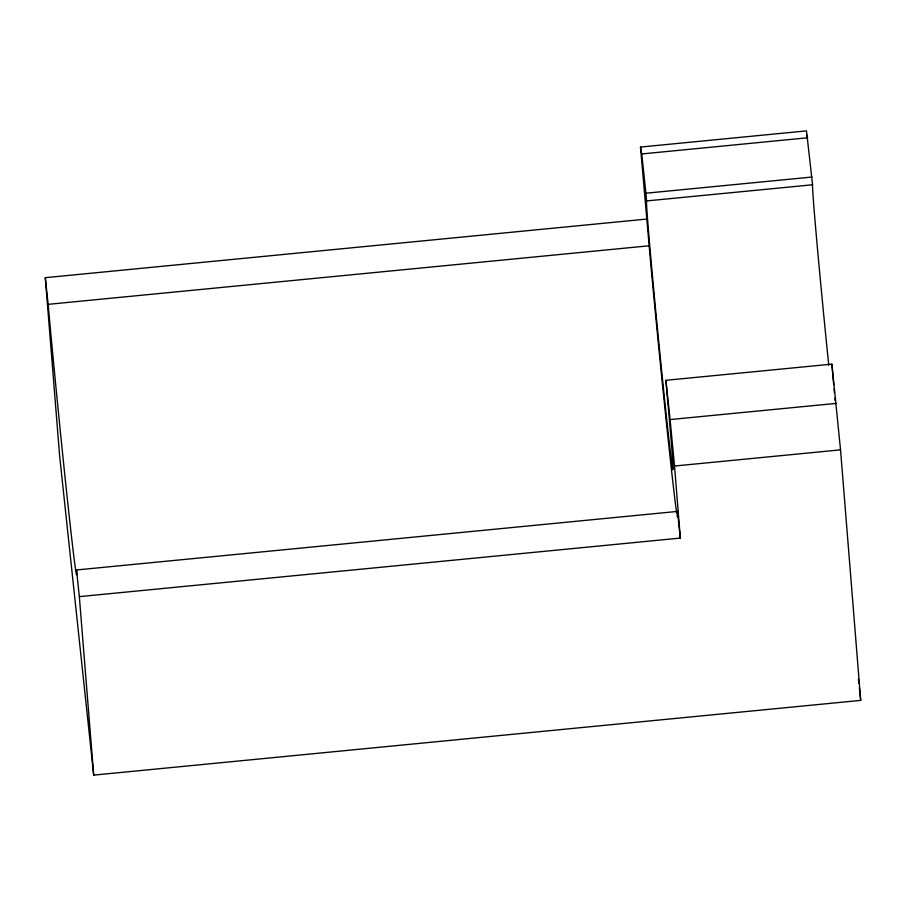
<?xml version="1.0" encoding="UTF-8"?>
<svg xmlns="http://www.w3.org/2000/svg" width="906" height="906" viewBox="0 0 906 906"><rect width="100%" height="100%" fill="white"/><g stroke="black" fill="none" stroke-linecap="round" stroke-linejoin="round"><path stroke-width="1.36" d="M676.737 513.555A183.499 2.288 84.4 0 1 650.576 261.902L640.485 147.055L806.499 130.883L812.569 184.767A135.119 1.687 84.4 0 0 828.752 365.186M640.485 147.055L641.731 153.952L807.756 137.769M646.272 219.116L45.3 277.678L59.66 456.148L93.703 775.117L860.7 700.383L840.542 449.852L831.912 364.133L665.899 380.305L666.522 388.028A135.119 1.687 84.4 0 1 666.204 414.654A135.119 1.687 84.4 0 1 646.544 200.939L645.921 193.216L811.946 177.044M646.544 200.939L812.569 184.767M45.3 277.678L48.143 304.348L649.126 245.786M665.899 380.305L670.089 419.569L836.102 403.397M93.703 775.117L79.343 596.635L680.327 538.085L674.528 466.024L840.542 449.852M48.143 304.348L49.592 320.452A183.499 2.288 84.4 0 0 76.716 574.529L76.5 569.965L677.473 511.414L680.327 538.085M858.446 679.307L858.899 683.532M859.352 687.745L860.7 700.383M641.731 153.952L645.921 193.216M76.5 569.965L79.343 596.635M670.089 419.569L674.528 466.024M831.912 364.133L832.535 371.856A135.119 1.687 84.4 0 1 833.701 384.722M806.838 135.107L807.065 137.927M677.473 511.414L677.688 515.978A183.499 2.288 84.4 0 1 677.02 515.197M834.086 388.878A135.119 1.687 84.4 0 1 834.449 392.944M834.913 398.187A135.119 1.687 84.4 0 1 835.128 400.724"/></g></svg>
